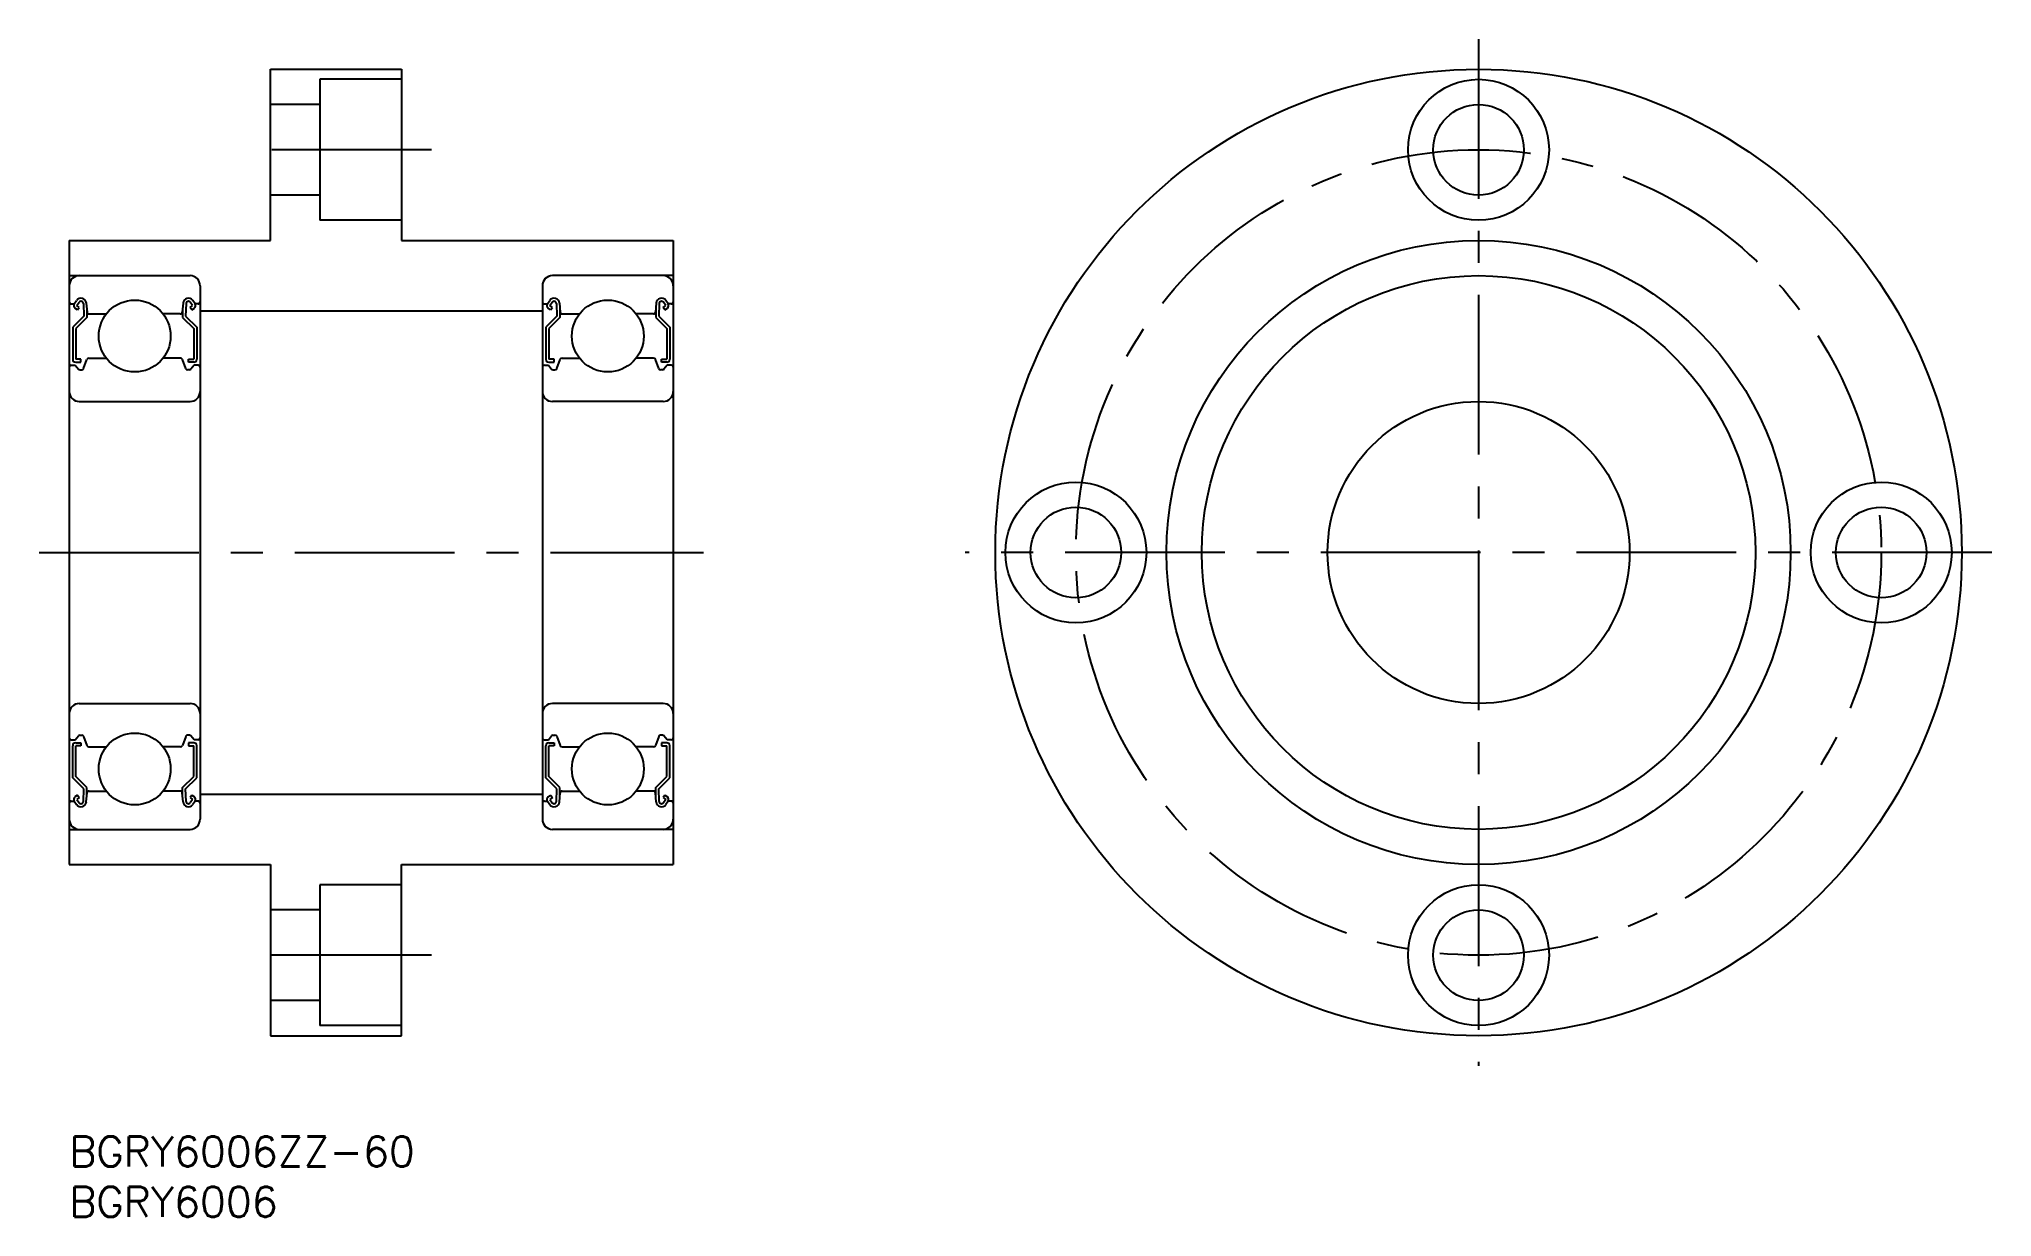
# Model space of a CAD drawing. Extents: x -3 to 191, y -8 to 109.
import ezdxf

# ---------------------------------------------------------------- set-up
doc = ezdxf.new("R2010")
doc.units = 0
doc.header["$LTSCALE"] = 0.5
doc.linetypes.add('CENTER', pattern=[50.8, 31.75, -6.35, 6.35, -6.35])
for name, color, linetype in [('MSM_CENTER', 1, 'CENTER'), ('MSM_CONTINUOUS', 7, 'CONTINUOUS'), ('MSM_PART_NUMBER', 7, 'CONTINUOUS')]:
    doc.layers.add(name, color=color, linetype=linetype)
doc.styles.get("Standard").update_dxf_attribs({"font": 'txt.shx', "height": 3, "bigfont": 'bigfont.shx'})

# ---------------------------------------------------------------- blocks, each defined once
blk = doc.blocks.new('*U3')
at = {"layer": 'MSM_PART_NUMBER'}
blk.add_text('BGRY6006ZZ-60', height=3, dxfattribs=at).set_placement((0, -3))
blk = doc.blocks.new('*U4')
at = {"layer": 'MSM_PART_NUMBER'}
blk.add_text('BGRY6006', height=3, dxfattribs=at).set_placement((0, -8))

msp = doc.modelspace()

# ---------------------------------------------------------------- linework, layer by layer
at = {"layer": 'MSM_CENTER'}
for p, q in [((140, 109), (140, 7)), ((36, 98), (17, 98)), ((-3, 58), (63, 58)), ((191, 58), (89, 58)), ((36, 18), (17, 18))]:
    msp.add_line(p, q, dxfattribs=at)
msp.add_circle((140, 58), 40, dxfattribs=at)
at = {"layer": 'MSM_CONTINUOUS'}
for p, q in [((20, 106), (33, 106)), ((20, 89), (20, 106)), ((33, 105), (24.9, 105)), ((24.9, 105), (24.9, 91)), ((33, 106), (33, 89)), ((24.9, 102.5), (20, 102.5)), ((24.9, 93.5), (20, 93.5)), ((33, 91), (24.9, 91)), ((0, 89), (20, 89)), ((0, 89), (0, 27)), ((33, 89), (60, 89)), ((60, 89), (60, 27)), ((0, 85.5), (12, 85.5)), ((60, 85.5), (48, 85.5)), ((13, 84.5), (13, 31.5)), ((47, 84.5), (47, 31.5)), ((0.2, 82.7), (0.5, 82.7)), ((0.5, 82.7), (0.73, 83.03)), ((0.82, 82.11), (0.57, 82.28)), ((0.75, 82.53), (0.98, 82.86)), ((0.99, 82.35), (0.75, 82.53)), ((0.82, 82.11), (0.99, 82.35)), ((1.4, 82.73), (1.44, 81.47)), ((1.69, 82.77), (1.77, 81.88)), ((1.74, 82.22), (1.74, 81.35)), ((1.97, 81.7), (3.69, 81.7)), ((11.03, 81.7), (9.31, 81.7)), ((11.31, 82.77), (11.23, 81.88)), ((11.26, 82.22), (11.26, 81.35)), ((11.6, 82.73), (11.56, 81.47)), ((12.01, 82.35), (12.25, 82.53)), ((12.18, 82.11), (12.01, 82.35)), ((12.25, 82.53), (12.02, 82.86)), ((12.18, 82.11), (12.43, 82.28)), ((12.5, 82.7), (12.27, 83.03)), ((12.8, 82.7), (12.5, 82.7)), ((13, 82), (47, 82)), ((47.2, 82.7), (47.5, 82.7)), ((47.5, 82.7), (47.73, 83.03)), ((47.82, 82.11), (47.57, 82.28)), ((47.75, 82.53), (47.98, 82.86)), ((47.99, 82.35), (47.75, 82.53)), ((47.82, 82.11), (47.99, 82.35)), ((48.4, 82.73), (48.44, 81.47)), ((48.69, 82.77), (48.77, 81.88)), ((48.74, 82.22), (48.74, 81.35)), ((48.97, 81.7), (50.69, 81.7)), ((58.03, 81.7), (56.31, 81.7)), ((58.31, 82.77), (58.23, 81.88)), ((58.26, 82.22), (58.26, 81.35)), ((58.6, 82.73), (58.56, 81.47)), ((59.01, 82.35), (59.25, 82.53)), ((59.18, 82.11), (59.01, 82.35)), ((59.25, 82.53), (59.02, 82.86)), ((59.18, 82.11), (59.43, 82.28)), ((59.5, 82.7), (59.27, 83.03)), ((59.8, 82.7), (59.5, 82.7)), ((1.44, 81.47), (0.34, 80.37)), ((0.34, 80.37), (0.34, 77.2)), ((1.74, 81.35), (0.64, 80.25)), ((0.64, 80.25), (0.64, 77.2)), ((11.26, 81.35), (12.36, 80.25)), ((11.56, 81.47), (12.66, 80.37)), ((12.36, 80.25), (12.36, 77.2)), ((12.66, 80.37), (12.66, 77.2)), ((48.44, 81.47), (47.34, 80.37)), ((47.34, 80.37), (47.34, 77.2)), ((48.74, 81.35), (47.64, 80.25)), ((47.64, 80.25), (47.64, 77.2)), ((58.26, 81.35), (59.36, 80.25)), ((58.56, 81.47), (59.66, 80.37)), ((59.36, 80.25), (59.36, 77.2)), ((59.66, 80.37), (59.66, 77.2)), ((0.2, 76.6), (0.6, 76.6)), ((0.6, 76.6), (0.92, 76.22)), ((1.16, 77.2), (0.64, 77.2)), ((0.64, 76.9), (1.16, 76.9)), ((1.07, 76.15), (1.25, 76.15)), ((1.16, 76.9), (1.16, 77.2)), ((1.43, 76.28), (1.76, 77.17)), ((1.95, 77.3), (3.69, 77.3)), ((11.05, 77.3), (9.31, 77.3)), ((11.57, 76.28), (11.24, 77.17)), ((11.93, 76.15), (11.75, 76.15)), ((11.84, 76.9), (11.84, 77.2)), ((11.84, 77.2), (12.36, 77.2)), ((12.36, 76.9), (11.84, 76.9)), ((12.4, 76.6), (12.08, 76.22)), ((12.8, 76.6), (12.4, 76.6)), ((47.2, 76.6), (47.6, 76.6)), ((47.6, 76.6), (47.92, 76.22)), ((48.16, 77.2), (47.64, 77.2)), ((47.64, 76.9), (48.16, 76.9)), ((48.07, 76.15), (48.25, 76.15)), ((48.16, 76.9), (48.16, 77.2)), ((48.43, 76.28), (48.76, 77.17)), ((48.95, 77.3), (50.69, 77.3)), ((58.05, 77.3), (56.31, 77.3)), ((58.57, 76.28), (58.24, 77.17)), ((58.93, 76.15), (58.75, 76.15)), ((58.84, 77.2), (59.36, 77.2)), ((58.84, 76.9), (58.84, 77.2)), ((59.36, 76.9), (58.84, 76.9)), ((59.4, 76.6), (59.08, 76.22)), ((59.8, 76.6), (59.4, 76.6)), ((1, 73), (12, 73)), ((59, 73), (48, 73)), ((1, 43), (12, 43)), ((59, 43), (48, 43)), ((0.2, 39.4), (0.6, 39.4)), ((0.34, 35.63), (0.34, 38.8)), ((0.6, 39.4), (0.92, 39.78)), ((0.64, 39.1), (1.16, 39.1)), ((1.07, 39.85), (1.25, 39.85)), ((1.16, 39.1), (1.16, 38.8)), ((1.43, 39.72), (1.76, 38.83)), ((11.57, 39.72), (11.24, 38.83)), ((11.93, 39.85), (11.75, 39.85)), ((11.84, 39.1), (11.84, 38.8)), ((12.36, 39.1), (11.84, 39.1)), ((12.4, 39.4), (12.08, 39.78)), ((12.8, 39.4), (12.4, 39.4)), ((12.66, 35.63), (12.66, 38.8)), ((47.2, 39.4), (47.6, 39.4)), ((47.34, 35.63), (47.34, 38.8)), ((47.6, 39.4), (47.92, 39.78)), ((47.64, 39.1), (48.16, 39.1)), ((48.07, 39.85), (48.25, 39.85)), ((48.16, 39.1), (48.16, 38.8)), ((48.43, 39.72), (48.76, 38.83)), ((58.57, 39.72), (58.24, 38.83)), ((58.93, 39.85), (58.75, 39.85)), ((59.36, 39.1), (58.84, 39.1)), ((58.84, 39.1), (58.84, 38.8)), ((59.4, 39.4), (59.08, 39.78)), ((59.8, 39.4), (59.4, 39.4)), ((59.66, 35.63), (59.66, 38.8)), ((0.64, 35.75), (0.64, 38.8)), ((1.16, 38.8), (0.64, 38.8)), ((1.95, 38.7), (3.69, 38.7)), ((11.05, 38.7), (9.31, 38.7)), ((11.84, 38.8), (12.36, 38.8)), ((12.36, 35.75), (12.36, 38.8)), ((48.16, 38.8), (47.64, 38.8)), ((47.64, 35.75), (47.64, 38.8)), ((48.95, 38.7), (50.69, 38.7)), ((58.05, 38.7), (56.31, 38.7)), ((58.84, 38.8), (59.36, 38.8)), ((59.36, 35.75), (59.36, 38.8)), ((1.44, 34.53), (0.34, 35.63)), ((1.74, 34.65), (0.64, 35.75)), ((11.26, 34.65), (12.36, 35.75)), ((11.56, 34.53), (12.66, 35.63)), ((48.44, 34.53), (47.34, 35.63)), ((48.74, 34.65), (47.64, 35.75)), ((58.26, 34.65), (59.36, 35.75)), ((58.56, 34.53), (59.66, 35.63)), ((0.2, 33.3), (0.5, 33.3)), ((0.5, 33.3), (0.73, 32.97)), ((0.82, 33.89), (0.57, 33.72)), ((0.99, 33.65), (0.75, 33.47)), ((0.75, 33.47), (0.98, 33.14)), ((0.82, 33.89), (0.99, 33.65)), ((1.4, 33.27), (1.44, 34.53)), ((1.69, 33.23), (1.77, 34.12)), ((1.74, 33.78), (1.74, 34.65)), ((1.97, 34.3), (3.69, 34.3)), ((11.03, 34.3), (9.31, 34.3)), ((11.31, 33.23), (11.23, 34.12)), ((11.26, 33.78), (11.26, 34.65)), ((11.6, 33.27), (11.56, 34.53)), ((12.18, 33.89), (12.01, 33.65)), ((12.01, 33.65), (12.25, 33.47)), ((12.25, 33.47), (12.02, 33.14)), ((12.18, 33.89), (12.43, 33.72)), ((12.5, 33.3), (12.27, 32.97)), ((12.8, 33.3), (12.5, 33.3)), ((13, 34), (47, 34)), ((47.2, 33.3), (47.5, 33.3)), ((47.5, 33.3), (47.73, 32.97)), ((47.82, 33.89), (47.57, 33.72)), ((47.99, 33.65), (47.75, 33.47)), ((47.75, 33.47), (47.98, 33.14)), ((47.82, 33.89), (47.99, 33.65)), ((48.4, 33.27), (48.44, 34.53)), ((48.69, 33.23), (48.77, 34.12)), ((48.74, 33.78), (48.74, 34.65)), ((48.97, 34.3), (50.69, 34.3)), ((58.03, 34.3), (56.31, 34.3)), ((58.31, 33.23), (58.23, 34.12)), ((58.26, 33.78), (58.26, 34.65)), ((58.6, 33.27), (58.56, 34.53)), ((59.18, 33.89), (59.01, 33.65)), ((59.01, 33.65), (59.25, 33.47)), ((59.25, 33.47), (59.02, 33.14)), ((59.18, 33.89), (59.43, 33.72)), ((59.5, 33.3), (59.27, 32.97)), ((59.8, 33.3), (59.5, 33.3)), ((0, 30.5), (12, 30.5)), ((60, 30.5), (48, 30.5)), ((0, 27), (20, 27)), ((20, 27), (20, 10)), ((33, 10), (33, 27)), ((33, 27), (60, 27)), ((33, 25), (24.9, 25)), ((24.9, 25), (24.9, 11)), ((24.9, 22.5), (20, 22.5)), ((24.9, 13.5), (20, 13.5)), ((20, 10), (33, 10)), ((33, 11), (24.9, 11))]:
    msp.add_line(p, q, dxfattribs=at)
for centre, radius in [((140, 58), 48), ((140, 98), 7), ((140, 98), 4.5), ((140, 58), 31), ((140, 58), 27.5), ((6.5, 79.5), 3.57), ((53.5, 79.5), 3.57), ((140, 58), 15), ((100, 58), 7), ((180, 58), 7), ((100, 58), 4.5), ((180, 58), 4.5), ((6.5, 36.5), 3.57), ((53.5, 36.5), 3.57), ((140, 18), 7), ((140, 18), 4.5)]:
    msp.add_circle(centre, radius, dxfattribs=at)
for centre, radius, start, end in [((1, 84.5), 1, 90, 180), ((12, 84.5), 1, 0, 90), ((48, 84.5), 1, 90, 180), ((59, 84.5), 1, 0, 90), ((0.2, 82.9), 0.2, 180, 270), ((0.75, 82.53), 0.3, 144.9356, 235.0377), ((1.17, 82.73), 0.53, 5.0651, 144.9356), ((1.17, 82.72), 0.23, 2.1311, 144.9356), ((1.97, 81.9), 0.2, 185.0651, 270), ((11.03, 81.9), 0.2, 270, 354.9349), ((11.83, 82.73), 0.53, 35.0644, 174.9349), ((11.83, 82.72), 0.23, 35.0644, 177.8689), ((12.25, 82.53), 0.3, 304.9623, 35.0644), ((12.8, 82.9), 0.2, 270, 0), ((47.2, 82.9), 0.2, 180, 270), ((47.75, 82.53), 0.3, 144.9356, 235.0377), ((48.17, 82.73), 0.53, 5.0651, 144.9356), ((48.17, 82.72), 0.23, 2.1311, 144.9356), ((48.97, 81.9), 0.2, 185.0651, 270), ((58.03, 81.9), 0.2, 270, 354.9349), ((58.83, 82.73), 0.53, 35.0644, 174.9349), ((58.83, 82.72), 0.23, 35.0644, 177.8689), ((59.25, 82.53), 0.3, 304.9623, 35.0644), ((59.8, 82.9), 0.2, 270, 0), ((0.2, 76.4), 0.2, 90, 180), ((0.64, 77.2), 0.3, 180, 270), ((1.07, 76.35), 0.2, 219.9991, 270), ((1.25, 76.35), 0.2, 270, 339.9703), ((1.95, 77.1), 0.2, 90, 159.9703), ((11.05, 77.1), 0.2, 20.0297, 90), ((11.75, 76.35), 0.2, 200.0297, 270), ((11.93, 76.35), 0.2, 270, 320.0009), ((12.36, 77.2), 0.3, 270, 0), ((12.8, 76.4), 0.2, 0, 90), ((47.2, 76.4), 0.2, 90, 180), ((47.64, 77.2), 0.3, 180, 270), ((48.07, 76.35), 0.2, 219.9991, 270), ((48.25, 76.35), 0.2, 270, 339.9703), ((48.95, 77.1), 0.2, 90, 159.9703), ((58.05, 77.1), 0.2, 20.0297, 90), ((58.75, 76.35), 0.2, 200.0297, 270), ((58.93, 76.35), 0.2, 270, 320.0009), ((59.36, 77.2), 0.3, 270, 0), ((59.8, 76.4), 0.2, 0, 90), ((1, 74), 1, 180, 270), ((12, 74), 1, 270, 0), ((48, 74), 1, 180, 270), ((59, 74), 1, 270, 0), ((1, 42), 1, 90, 180), ((12, 42), 1, 0, 90), ((48, 42), 1, 90, 180), ((59, 42), 1, 0, 90), ((0.2, 39.6), 0.2, 180, 270), ((0.64, 38.8), 0.3, 90, 180), ((1.07, 39.65), 0.2, 90, 140.0009), ((1.25, 39.65), 0.2, 20.0297, 90), ((1.95, 38.9), 0.2, 200.0297, 270), ((11.05, 38.9), 0.2, 270, 339.9703), ((11.75, 39.65), 0.2, 90, 159.9703), ((11.93, 39.65), 0.2, 39.9991, 90), ((12.36, 38.8), 0.3, 0, 90), ((12.8, 39.6), 0.2, 270, 0), ((47.2, 39.6), 0.2, 180, 270), ((47.64, 38.8), 0.3, 90, 180), ((48.07, 39.65), 0.2, 90, 140.0009), ((48.25, 39.65), 0.2, 20.0297, 90), ((48.95, 38.9), 0.2, 200.0297, 270), ((58.05, 38.9), 0.2, 270, 339.9703), ((58.75, 39.65), 0.2, 90, 159.9703), ((58.93, 39.65), 0.2, 39.9991, 90), ((59.36, 38.8), 0.3, 0, 90), ((59.8, 39.6), 0.2, 270, 0), ((0.2, 33.1), 0.2, 90, 180), ((0.75, 33.47), 0.3, 124.9623, 215.0644), ((1.17, 33.27), 0.53, 215.0644, 354.9349), ((1.17, 33.28), 0.23, 215.0644, 357.8689), ((1.97, 34.1), 0.2, 90, 174.9349), ((11.03, 34.1), 0.2, 5.0651, 90), ((11.83, 33.27), 0.53, 185.0651, 324.9356), ((11.83, 33.28), 0.23, 182.1311, 324.9356), ((12.25, 33.47), 0.3, 324.9356, 55.0377), ((12.8, 33.1), 0.2, 0, 90), ((47.2, 33.1), 0.2, 90, 180), ((47.75, 33.47), 0.3, 124.9623, 215.0644), ((48.17, 33.27), 0.53, 215.0644, 354.9349), ((48.17, 33.28), 0.23, 215.0644, 357.8689), ((48.97, 34.1), 0.2, 90, 174.9349), ((58.03, 34.1), 0.2, 5.0651, 90), ((58.83, 33.27), 0.53, 185.0651, 324.9356), ((58.83, 33.28), 0.23, 182.1311, 324.9356), ((59.25, 33.47), 0.3, 324.9356, 55.0377), ((59.8, 33.1), 0.2, 0, 90), ((1, 31.5), 1, 180, 270), ((12, 31.5), 1, 270, 0), ((48, 31.5), 1, 180, 270), ((59, 31.5), 1, 270, 0)]:
    msp.add_arc(centre, radius, start, end, dxfattribs=at)

# ---------------------------------------------------------------- block references
for name in ['*U3', '*U4']:
    msp.add_blockref(name, (0, 0), dxfattribs=at)

doc.saveas('drawing.dxf')
